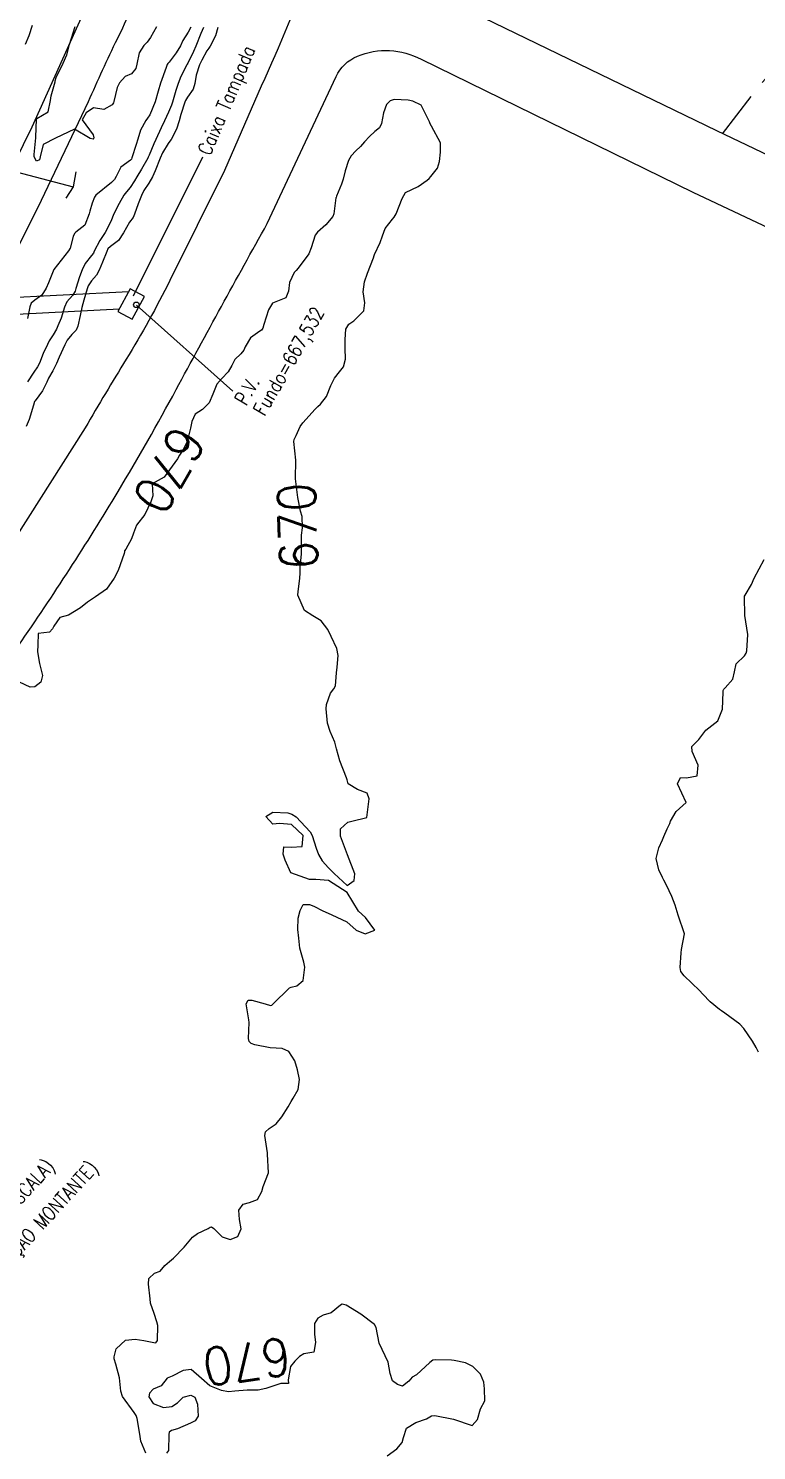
# Model space of a CAD drawing. Header units: metres. Extents: x 298520 to 308411, y 7433745 to 7450750.
# Drawn here: x 300859.5 to 300937, y 7446949.3 to 7447100.9 of the extents above; entities that cross this region are included whole.
import ezdxf
from ezdxf.enums import TextEntityAlignment as Align

# ---------------------------------------------------------------- set-up
doc = ezdxf.new("R2010")
doc.units = ezdxf.units.M
doc.header["$LTSCALE"] = 10
for name, pattern in [('CONTINUO', [0]), ('DASHED', [0.75, 0.5, -0.25]), ('TRACEJADO', [8.7, 8, -0.7])]:
    doc.linetypes.add(name, pattern=pattern)
for name, color, linetype in [('BUEIRO', 151, 'Continuous'), ('CAIXA', 45, 'Continuous'), ('Cotas', 45, 'Continuous'), ('Curvas de Nivel 1m', 11, 'Continuous'), ('Curvas de Nivel 5m', 15, 'Continuous'), ('Linha Férrea', 251, 'TRACKS'), ('P.V.', 45, 'CONTINUO'), ('Pórtico', 62, 'Continuous'), ('TEXTO', 45, 'Continuous'), ('Vias Primárias', 230, 'Continuous'), ('Vias Secundárias', 230, 'DASHED')]:
    doc.layers.add(name, color=color, linetype=linetype)
doc.styles.add('ROMANS', font='romans', dxfattribs={"height": 0.2})
doc.styles.add('Style-STANDARD', font='STANDARD.shx')
doc.linetypes.add('TRACKS', pattern='A,0.15,[130,ltypeshp.shx,S=0.25,R=0,X=0,Y=0],0.15', length=0.3)

msp = doc.modelspace()

# ---------------------------------------------------------------- linework, layer by layer
at = {"layer": 'BUEIRO', "linetype": 'TRACEJADO', "flags": 128}
for points in [[(300829.98, 7447070.8), (300870.15, 7447072.87)], [(300830.07, 7447069), (300869.15, 7447071.01)]]:
    msp.add_lwpolyline(points, dxfattribs=at)
at = {"layer": 'CAIXA', "linetype": 'CONTINUO'}
msp.add_polyline3d([(300870.31, 7447073.15, 670.03), (300869, 7447070.73, 670.14), (300870.5, 7447069.92, 670.14), (300871.81, 7447072.33, 670.07)], close=True, dxfattribs=at)
at = {"layer": 'Curvas de Nivel 1m', "flags": 128}
for points, elevation in [([(300859.17, 7447099.23), (300859.56, 7447100.15), (300859.9, 7447101.23)], 673), ([(300879.65, 7447100.99), (300879.37, 7447100.1), (300878.81, 7447099), (300878.67, 7447098.8), (300878.47, 7447098.52), (300877.93, 7447097.53), (300877.7, 7447097.01), (300877.32, 7447095.91), (300877.17, 7447095.02), (300877.01, 7447094.43), (300876.4, 7447093.58), (300876.2, 7447093.23), (300876.14, 7447093.03), (300875.71, 7447091.71), (300875.51, 7447091.04), (300875.24, 7447090.16), (300874.65, 7447089.05), (300874.53, 7447088.87), (300874.35, 7447088.65), (300873.75, 7447087.64), (300873.49, 7447087.06), (300872.95, 7447085.71), (300872.69, 7447085.07), (300872.3, 7447084.41), (300871.77, 7447083.61), (300871.51, 7447083.09), (300871.16, 7447082.2), (300870.78, 7447081.09), (300870.61, 7447080.73), (300870.24, 7447080.24), (300869.58, 7447079.11), (300869.06, 7447078.28), (300868.21, 7447077.65), (300867.94, 7447077.4), (300867.8, 7447077.13), (300867.36, 7447075.97), (300866.99, 7447075.14), (300866.72, 7447074.61), (300866.17, 7447073.98), (300865.84, 7447073.48), (300865.72, 7447073.15), (300865.38, 7447071.93), (300865.15, 7447071.16), (300864.97, 7447070.32), (300864.72, 7447069.16), (300864.55, 7447068.73), (300864.1, 7447068.27), (300863.6, 7447067.66), (300863.34, 7447067.18), (300862.75, 7447065.87), (300862.44, 7447065.19), (300862.05, 7447064.41), (300861.62, 7447063.63), (300861.42, 7447063.21), (300860.97, 7447062.26), (300860.18, 7447061.22), (300860.11, 7447061.12), (300860.01, 7447060.76), (300859.55, 7447059.23), (300859.24, 7447058.49)], 671), ([(300876.75, 7447101.03), (300876.49, 7447100.51), (300875.91, 7447099.6), (300875.65, 7447099.04), (300875.21, 7447098.29), (300874.45, 7447097.31), (300874.32, 7447097.17), (300874.24, 7447097.05), (300874.14, 7447096.75), (300873.54, 7447095.06), (300873.27, 7447094.2), (300872.96, 7447093.07), (300872.38, 7447091.68), (300872.14, 7447091.32), (300871.97, 7447091.08), (300871.41, 7447090.04), (300871.11, 7447089.09), (300870.93, 7447088.51), (300870.49, 7447087.1), (300870.44, 7447086.98), (300870.32, 7447086.85), (300869.31, 7447086.11), (300868.8, 7447085.12), (300868.62, 7447084.8), (300868.3, 7447084.48), (300866.66, 7447083.14), (300866.49, 7447082.93), (300866.27, 7447082.26), (300865.99, 7447081.42), (300865.92, 7447081.15), (300865.47, 7447079.93), (300864.51, 7447079.17), (300864.36, 7447079.04), (300864.23, 7447078.73), (300863.9, 7447077.48), (300863.75, 7447077.18), (300862.18, 7447075.2), (300861.6, 7447073.77), (300861.35, 7447073.21), (300860.89, 7447072.48), (300860.14, 7447071.93), (300859.75, 7447071.62), (300859.61, 7447071.23), (300859.36, 7447069.99)], 673), ([(300878.1, 7447101.01), (300877.83, 7447100.35), (300877.3, 7447099.02), (300877.04, 7447098.44), (300876.45, 7447097.2), (300876.38, 7447097.09), (300876.34, 7447097.03), (300875.7, 7447095.77), (300875.42, 7447095.04), (300875.17, 7447094.29), (300874.82, 7447093.05), (300874.71, 7447092.73), (300874.38, 7447091.98), (300873.94, 7447091.06), (300873.6, 7447090.3), (300873.02, 7447089.07), (300872.82, 7447088.6), (300872.33, 7447087.38), (300872.23, 7447087.17), (300872.19, 7447087.08), (300871.5, 7447085.9), (300871.02, 7447085.09), (300870.75, 7447084.65), (300870.29, 7447083.94), (300869.92, 7447083.47), (300869.64, 7447083.11), (300869.13, 7447082.25), (300868.58, 7447081.12), (300868.24, 7447080.31), (300867.65, 7447079.14), (300867.08, 7447078.28), (300866.48, 7447077.15), (300866.39, 7447076.96), (300866.2, 7447076.7), (300865.51, 7447075.84), (300865.19, 7447075.16), (300864.91, 7447074.43), (300864.52, 7447073.17), (300864.43, 7447072.9), (300864.15, 7447072.45), (300863.57, 7447071.75), (300863.32, 7447071.18), (300862.94, 7447070.01), (300862.61, 7447069.19), (300862.45, 7447068.86), (300862.1, 7447068.26), (300861.69, 7447067.6), (300861.49, 7447067.21), (300861.05, 7447066.24), (300860.63, 7447065.21), (300860.45, 7447064.83), (300860.05, 7447064.26), (300859.37, 7447063.23)], 672), ([(300873.1, 7447101.07), (300872.48, 7447099.93), (300872.11, 7447099.45), (300871.75, 7447099.09), (300871.25, 7447098.3), (300871.02, 7447097.09), (300870.92, 7447096.62), (300870.43, 7447096.06), (300869.77, 7447095.77), (300869.17, 7447095.11), (300868.93, 7447094.6), (300868.58, 7447093.12), (300868.54, 7447092.97), (300868.39, 7447092.77), (300867.5, 7447092.25), (300866.39, 7447092.42), (300865.63, 7447091.91), (300865.19, 7447091.16), (300866.36, 7447089.57), (300866.42, 7447089.22), (300866.4, 7447089.15), (300866.39, 7447089.12), (300866.35, 7447089.08), (300866.05, 7447089.15), (300864.36, 7447090.17), (300862.35, 7447089.2), (300861.04, 7447088.51), (300860.72, 7447087.22), (300860.64, 7447086.9), (300860.32, 7447086.74), (300860.08, 7447087.22), (300860.08, 7447087.47), (300860.26, 7447089.22), (300860.27, 7447089.3), (300860.34, 7447091.22), (300860.35, 7447091.24), (300860.37, 7447091.28), (300861.57, 7447092.02), (300861.83, 7447093.21), (300861.9, 7447093.7), (300862.3, 7447095.2), (300862.33, 7447095.3), (300862.43, 7447095.68), (300863.18, 7447097.19), (300863.57, 7447098.07), (300863.85, 7447099.18), (300864.43, 7447101.11)], 674), ([(300937.2, 7446991.79), (300936.97, 7446992.3), (300936.57, 7446992.95), (300935.63, 7446994.32), (300935.23, 7446994.79), (300933.63, 7446995.95), (300933.25, 7446996.2), (300933.05, 7446996.34), (300932.06, 7446997.15), (300931.27, 7446997.97), (300930.91, 7446998.37), (300929.29, 7446999.94), (300928.94, 7447000.39), (300928.88, 7447000.81), (300928.97, 7447002.39), (300929, 7447002.72), (300929.34, 7447004.39), (300928.66, 7447006.4), (300928.32, 7447007.47), (300927.96, 7447008.4), (300927.4, 7447009.6), (300927.13, 7447010.13), (300926.99, 7447010.42), (300926.61, 7447011.24), (300926.32, 7447012.43), (300926.61, 7447013.57), (300926.98, 7447014.42), (300927.12, 7447014.77), (300927.48, 7447015.61), (300927.75, 7447016.15), (300927.85, 7447016.41), (300928.45, 7447017.45), (300929.51, 7447018.39), (300928.57, 7447020.4), (300928.89, 7447021.05), (300929.54, 7447021.03), (300930.68, 7447021.24), (300930.79, 7447022.38), (300930.14, 7447023.82), (300930.11, 7447024.38), (300930.84, 7447025.13), (300931.6, 7447026.11), (300931.9, 7447026.37), (300932.87, 7447027.09), (300933.38, 7447028.34), (300933.46, 7447030.15), (300933.46, 7447030.34), (300933.52, 7447030.47), (300933.66, 7447030.61), (300934.46, 7447031.55), (300934.66, 7447032.33), (300934.84, 7447033.18), (300935.7, 7447034.04), (300935.88, 7447034.32), (300935.96, 7447034.57), (300936.07, 7447036.31), (300935.75, 7447038.32), (300935.71, 7447040.32), (300935.71, 7447040.38), (300935.78, 7447040.51), (300936.47, 7447041.63), (300936.76, 7447042.31), (300937.82, 7447044.29)], 671)]:
    msp.add_lwpolyline(points, dxfattribs=dict(at, elevation=elevation))
at = {"layer": 'Curvas de Nivel 5m', "elevation": 670, "flags": 128}
for points in [[(300871.98, 7446949.07), (300871.43, 7446950.33), (300871.33, 7446951.07), (300871.04, 7446952.76), (300870.94, 7446953.08), (300870.73, 7446953.38), (300869.5, 7446955.1), (300869.32, 7446955.66), (300869.16, 7446957.1), (300868.79, 7446958.54), (300868.61, 7446959.11), (300868.6, 7446959.31), (300868.81, 7446960.17), (300869.81, 7446961.1), (300870.82, 7446961.21), (300871.76, 7446961.07), (300872.82, 7446960.84), (300873.05, 7446960.83), (300873.22, 7446961.06), (300873.24, 7446962.66), (300873.15, 7446963.06), (300872.86, 7446963.94), (300872.48, 7446965.06), (300872.43, 7446965.51), (300872.26, 7446967.07), (300872.29, 7446967.68), (300872.91, 7446968.23), (300873.51, 7446968.46), (300873.98, 7446969.05), (300874.48, 7446969.5), (300874.93, 7446969.83), (300876.06, 7446971.02), (300876.95, 7446972.08), (300877.48, 7446972.48), (300878.6, 7446972.99), (300878.82, 7446973.14), (300878.97, 7446973.19), (300879.2, 7446972.99), (300880.11, 7446972.12), (300880.95, 7446971.84), (300881.76, 7446972.14), (300882.11, 7446972.95), (300881.95, 7446973.97), (300881.87, 7446974.95), (300882.33, 7446975.61), (300883, 7446975.79), (300883.85, 7446976.09), (300884.32, 7446976.93), (300884.48, 7446977.46), (300885.03, 7446978.92), (300884.93, 7446980.92), (300884.91, 7446981.08), (300884.65, 7446982.92), (300884.72, 7446983.29), (300885.09, 7446983.66), (300885.85, 7446984.17), (300886.44, 7446984.9), (300887.12, 7446985.96), (300887.46, 7446986.55), (300887.66, 7446986.88), (300888.2, 7446987.82), (300888.33, 7446988.88), (300888.13, 7446989.92), (300887.85, 7446990.88), (300887.19, 7446991.87), (300886.47, 7446992.17), (300885.2, 7446992.26), (300883.58, 7446992.56), (300883.2, 7446992.72), (300882.98, 7446992.94), (300882.9, 7446993.26), (300882.97, 7446994.94), (300882.94, 7446995.24), (300882.66, 7446996.95), (300882.88, 7446997.32), (300883.26, 7446997.35), (300884.68, 7446996.93), (300885.25, 7446996.75), (300885.37, 7446996.8), (300885.5, 7446996.92), (300887.27, 7446998.65), (300887.43, 7446998.73), (300888.05, 7446998.88), (300888.74, 7446999.42), (300888.91, 7447000.87), (300888.78, 7447001.4), (300888.38, 7447002.88), (300888.27, 7447003.94), (300888.15, 7447004.88), (300888.18, 7447006.07), (300888.42, 7447006.88), (300888.71, 7447007.54), (300889.38, 7447007.54), (300889.85, 7447007.34), (300890.83, 7447006.85), (300891.37, 7447006.6), (300891.76, 7447006.44), (300893.36, 7447005.69), (300894.37, 7447004.81), (300895.34, 7447004.4), (300896.34, 7447004.78), (300895.36, 7447006.13), (300894.62, 7447006.81), (300893.39, 7447008.82), (300891.41, 7447010.1), (300890.08, 7447010.19), (300889.41, 7447010.19), (300887.42, 7447010.89), (300886.8, 7447012.26), (300886.59, 7447012.9), (300886.67, 7447013.67), (300887.45, 7447013.63), (300888.62, 7447013.71), (300888.73, 7447014.88), (300887.48, 7447016.05), (300886.22, 7447016.17), (300885.48, 7447016.09), (300884.74, 7447016.92), (300885.5, 7447017.37), (300887.09, 7447017.3), (300887.5, 7447017.15), (300887.96, 7447016.89), (300889.47, 7447015.27), (300889.69, 7447014.87), (300890.11, 7447013.52), (300890.36, 7447012.86), (300890.75, 7447012.17), (300891.43, 7447011.45), (300892.01, 7447010.83), (300893.4, 7447009.57), (300894.15, 7447010.08), (300894.21, 7447010.81), (300893.44, 7447012.82), (300892.69, 7447014.83), (300892.69, 7447015.61), (300893.48, 7447016.29), (300893.9, 7447016.4), (300895.49, 7447016.8), (300895.76, 7447018.79), (300895.52, 7447019.41), (300894.49, 7447019.78), (300893.53, 7447020.4), (300893.4, 7447020.82), (300893.33, 7447021.03), (300892.63, 7447022.83), (300892.27, 7447024.13), (300892.09, 7447024.83), (300891.6, 7447025.96), (300891.33, 7447026.84), (300891.16, 7447028.38), (300891.2, 7447028.85), (300891.64, 7447030.04), (300891.98, 7447030.5), (300892.16, 7447030.83), (300892.28, 7447032.23), (300892.35, 7447032.83), (300892.46, 7447034.07), (300892.29, 7447034.83), (300891.72, 7447036.09), (300891.35, 7447036.85), (300890.65, 7447037.76), (300889.75, 7447038.3), (300888.86, 7447038.88), (300888.17, 7447040.49), (300888.18, 7447040.89), (300888.38, 7447042.29), (300888.39, 7447042.88), (300888.42, 7447043.49), (300888.56, 7447044.88), (300888.53, 7447046.19), (300888.56, 7447046.88), (300888.66, 7447047.68), (300888.61, 7447048.88), (300888.45, 7447049.46), (300888.14, 7447050.89), (300887.92, 7447052.89), (300887.94, 7447054.89), (300887.73, 7447056.89), (300887.77, 7447057.09), (300887.97, 7447057.53), (300888.41, 7447058.46), (300888.68, 7447058.88), (300890.01, 7447060.32), (300890.28, 7447060.59), (300890.57, 7447060.85), (300891.21, 7447061.66), (300891.68, 7447062.84), (300892.05, 7447063.61), (300892.59, 7447064.3), (300893.01, 7447064.83), (300893.24, 7447065.66), (300893.21, 7447066.83), (300893.2, 7447067.73), (300893.25, 7447068.83), (300893.58, 7447069.37), (300894.12, 7447069.72), (300895.18, 7447070.8), (300895.29, 7447071.66), (300895.11, 7447072.81), (300895.27, 7447073.9), (300895.57, 7447074.8), (300896.2, 7447076.45), (300896.29, 7447076.7), (300896.33, 7447076.79), (300896.93, 7447078.08), (300897.17, 7447078.78), (300897.44, 7447079.58), (300898.25, 7447080.56), (300898.42, 7447080.77), (300898.62, 7447081.13), (300899.26, 7447082.76), (300899.61, 7447083.42), (300900.29, 7447083.74), (300900.96, 7447084.06), (300901.94, 7447084.72), (300902.13, 7447084.9), (300902.31, 7447085.12), (300903.01, 7447086.02), (300903.23, 7447086.71), (300903.33, 7447087.72), (300903.33, 7447088.71), (300902.37, 7447090.48), (300902.25, 7447090.72), (300902.16, 7447090.94), (300901.27, 7447092.73), (300900.4, 7447093.16), (300899.91, 7447093.24), (300898.4, 7447093.32), (300897.99, 7447093.18), (300897.6, 7447092.78), (300897.28, 7447091.89), (300897.07, 7447090.78), (300896.85, 7447090.31), (300896.36, 7447089.9), (300895.78, 7447089.38), (300895.26, 7447088.8), (300894.83, 7447088.32), (300894.34, 7447087.85), (300893.82, 7447087.33), (300893.55, 7447086.82), (300893.21, 7447085.72), (300892.97, 7447084.83), (300892.82, 7447084.31), (300892.28, 7447083.01), (300892.22, 7447082.89), (300892.2, 7447082.84), (300891.98, 7447081.12), (300891.89, 7447080.84), (300891.15, 7447079.95), (300890.24, 7447079.19), (300889.99, 7447078.86), (300889.58, 7447077.5), (300889.31, 7447076.87), (300888.19, 7447075.34), (300887.97, 7447075.11), (300887.77, 7447074.89), (300887.26, 7447073.81), (300887.15, 7447072.9), (300886.89, 7447072.17), (300886.15, 7447071.9), (300885.44, 7447071.62), (300885.04, 7447070.92), (300884.52, 7447069.33), (300884.42, 7447068.94), (300884.3, 7447068.74), (300884.11, 7447068.65), (300883.12, 7447067.92), (300882.56, 7447066.96), (300882.41, 7447066.62), (300882.08, 7447066.22), (300881.44, 7447065.6), (300881.12, 7447064.97), (300880.72, 7447064.31), (300880.05, 7447063.6), (300879.54, 7447062.99), (300879.09, 7447061.93), (300878.71, 7447061), (300878.01, 7447060.28), (300877.24, 7447059.78), (300876.85, 7447059.02), (300876.71, 7447058.3), (300876.39, 7447057.03), (300876.29, 7447056.7), (300875.95, 7447056.03), (300875.57, 7447055.41), (300875.34, 7447055.04), (300873.92, 7447053.06), (300872.64, 7447052.35), (300872.71, 7447051.07), (300872.51, 7447050.45), (300871.87, 7447049.08), (300870.98, 7447047.97), (300870.66, 7447047.09), (300870.43, 7447046.51), (300869.83, 7447045.4), (300869.71, 7447045.22), (300869.69, 7447045.1), (300869.66, 7447044.94), (300869.01, 7447043.11), (300868.61, 7447042.3), (300867.77, 7447041.13), (300866.6, 7447040.31), (300865.76, 7447039.76), (300865.03, 7447039.16), (300863.74, 7447038.38), (300862.81, 7447038.12), (300862.19, 7447037.2), (300862.02, 7447036.9), (300861.72, 7447036.54), (300860.52, 7447036.41), (300860.48, 7447035.21), (300860.44, 7447034.46), (300860.63, 7447033.21), (300860.95, 7447031.93), (300860.79, 7447031.21), (300860.14, 7447030.73), (300859.66, 7447030.71), (300858.52, 7447031.24)], [(300897.65, 7446948.77), (300898.69, 7446949.51), (300899.26, 7446950.18), (300899.41, 7446950.74), (300899.74, 7446951.71), (300900.72, 7446952.31), (300901.86, 7446952.71), (300902.39, 7446953.05), (300902.73, 7446953.07), (300904.72, 7446952.68), (300906.72, 7446951.99), (300907.29, 7446952.65), (300907.61, 7446953.78), (300908.06, 7446954.64), (300908.04, 7446955.92), (300907.96, 7446956.64), (300907.62, 7446957.49), (300906.79, 7446958.3), (300905.99, 7446958.67), (300904.8, 7446958.95), (300904.51, 7446958.97), (300902.8, 7446958.99), (300902.54, 7446958.96), (300902.22, 7446958.71), (300900.78, 7446957.41), (300900.34, 7446957.17), (300899.99, 7446956.74), (300899.31, 7446956.2), (300898.77, 7446956.37), (300898.25, 7446956.76), (300897.98, 7446957.56), (300897.77, 7446958.76), (300896.82, 7446960.77), (300896.51, 7446962.45), (300896.32, 7446962.78), (300894.86, 7446963.88), (300893.29, 7446964.82), (300892.87, 7446964.93), (300892.7, 7446964.82), (300891.69, 7446964.01), (300890.86, 7446963.75), (300890.27, 7446963.43), (300889.94, 7446962.86), (300889.94, 7446961.75), (300890.03, 7446960.86), (300889.85, 7446959.82), (300888.81, 7446959.65), (300888.32, 7446959.37), (300887.82, 7446958.88), (300887.39, 7446958.29), (300887.14, 7446956.89), (300887.15, 7446956.5), (300886.77, 7446956.47), (300886.36, 7446956.49), (300884.76, 7446955.94), (300883.92, 7446955.76), (300882.76, 7446955.78), (300881.46, 7446955.66), (300880.76, 7446955.6), (300880.02, 7446955.72), (300878.77, 7446956.23), (300877.91, 7446957), (300876.79, 7446957.96), (300875.94, 7446957.87), (300874.78, 7446957.27), (300874.61, 7446957.21), (300874.24, 7446957.05), (300873.59, 7446956.23), (300872.76, 7446955.87), (300872.36, 7446955.47), (300872.28, 7446955.06), (300872.74, 7446954.34), (300873.86, 7446953.92), (300874.74, 7446954.04), (300875.35, 7446954.42), (300875.94, 7446955.02), (300876.76, 7446955.25), (300877.17, 7446955.01), (300877.47, 7446954.28), (300877.54, 7446953), (300877.23, 7446952.49), (300876.72, 7446952.24), (300875.33, 7446951.66), (300874.71, 7446951.46), (300874.46, 7446951.29), (300874.42, 7446951.04), (300874.38, 7446949.35), (300874.18, 7446949.05)]]:
    msp.add_lwpolyline(points, dxfattribs=at)
at = {"layer": 'Linha Férrea', "flags": 128}
for points in [[(298729.26, 7450749.95), (298734.81, 7450730.65), (298742.34, 7450703.45), (298750.12, 7450676.24), (298757.89, 7450649.2), (298765.19, 7450623.71), (298769.98, 7450606.42), (298776.49, 7450583.29), (298783.06, 7450560.25), (298788.16, 7450542.21), (298793.82, 7450521.58), (298798.12, 7450506.61), (298804.39, 7450484.42), (298809.29, 7450466.84), (298814.55, 7450448.86), (298819.56, 7450431.22), (298826.27, 7450408.65), (298831.93, 7450389.31), (298837.13, 7450370.78), (298842.09, 7450352.4), (298847.8, 7450331.82), (298852.15, 7450316.41), (298858.34, 7450294.77), (298862.97, 7450278.96), (298867.95, 7450260.09), (298870.92, 7450249.95), (298873.72, 7450238.98), (298878.36, 7450222.7), (298882.03, 7450210.36), (298885.6, 7450197.65), (298890.19, 7450181.05), (298894.64, 7450166.01), (298898.99, 7450149.81), (298904.36, 7450131.79), (298908.12, 7450117.71), (298911.93, 7450103.95), (298916.1, 7450089.04), (298920.55, 7450073.4), (298923.21, 7450064.32), (298926.47, 7450052.58), (298930.32, 7450038.96), (298934.72, 7450023.22), (298938.25, 7450011.62), (298941.51, 7449999.19), (298944.4, 7449989.65), (298947.7, 7449977.68), (298952.33, 7449961.49), (298956.97, 7449946.58), (298961.92, 7449929.02), (298965.91, 7449915.26), (298970.08, 7449900.9), (298973.94, 7449887.79), (298977.79, 7449874.85), (298981.55, 7449862.47), (298986.37, 7449847.2), (298989.85, 7449836.37), (298994.58, 7449822.34), (298999.44, 7449807.29), (299004.07, 7449794.27), (299008.7, 7449781.66), (299013.06, 7449770.33), (299018.29, 7449757.72), (299022.32, 7449748.04), (299026.82, 7449737.63), (299031.86, 7449726.85), (299036.81, 7449716.9), (299043.1, 7449705.2), (299047.82, 7449696.53), (299054.33, 7449685.57), (299060.66, 7449675.85), (299069.47, 7449663.1), (299077.54, 7449652.87), (299085.43, 7449643.34), (299089.83, 7449637.78), (299098.73, 7449628.56), (299107.99, 7449618.79), (299117.44, 7449610.03), (299127.08, 7449601.22), (299138.45, 7449591.78), (299150.41, 7449582.65), (299162.78, 7449573.98), (299174, 7449567), (299185.96, 7449560.3), (299199.7, 7449553.22), (299213.25, 7449547.02), (299227.03, 7449541.5), (299242, 7449536.52), (299258.42, 7449531.83), (299277.22, 7449527.81), (299295.93, 7449525.03), (299311.59, 7449523.57), (299326.88, 7449522.88), (299340.97, 7449522.75), (299353.57, 7449523.11), (299369.27, 7449524.07), (299382.83, 7449525.21), (299396.61, 7449526.72), (299414.18, 7449529.5), (299430.97, 7449532.6), (299440.14, 7449534.84), (299451.09, 7449537.49), (299469.67, 7449542.92), (299486.96, 7449547.76), (299510.38, 7449554.83), (299531.41, 7449561.04), (299544.9, 7449564.89), (299559.19, 7449569.07), (299590.2, 7449576.67), (299616.42, 7449582.26), (299645.03, 7449585.8), (299675.25, 7449587.64), (299705.52, 7449586.26), (299732.88, 7449582.83), (299762.58, 7449576.09), (299791.89, 7449566.94), (299816.22, 7449556.9), (299840.77, 7449544.78), (299859.68, 7449534.39), (299878.53, 7449521.31), (299897.38, 7449507.14), (299919.54, 7449486.99), (299927.66, 7449478.63), (299947.13, 7449456.96), (299961.5, 7449437.96), (299971.14, 7449424.78), (299981.87, 7449408.32), (299997.59, 7449383.68), (300016.23, 7449354.96), (300035.86, 7449324.69), (300055.14, 7449295.59), (300073.23, 7449268.4), (300085.87, 7449249.95), (300089.5, 7449244.78), (300101.21, 7449227.65), (300111.2, 7449214.14), (300124.75, 7449194.74), (300135.91, 7449179.76), (300148.3, 7449162.13), (300160.8, 7449144.57), (300173.13, 7449128.48), (300185.52, 7449112.09), (300198.4, 7449095.76), (300207.46, 7449083.98), (300220.09, 7449068.52), (300233.47, 7449051.74), (300246.78, 7449035.35), (300263.48, 7449015.08), (300277.53, 7448998.44), (300292.81, 7448981.5), (300306.69, 7448964.86), (300324.62, 7448944.39), (300340.4, 7448926.52), (300357.9, 7448907.84), (300372.75, 7448891.82), (300392.04, 7448871.05), (300410.72, 7448852.07), (300427.48, 7448834.14), (300439.25, 7448822.86), (300454.9, 7448806.53), (300473.45, 7448788.16), (300493.11, 7448768.81), (300511.71, 7448749.95), (300518.2, 7448743.61), (300525.67, 7448735.98), (300530.89, 7448730.36), (300538.14, 7448723.28), (300543.77, 7448717.62), (300548.92, 7448711.9), (300554.78, 7448706.09), (300562.44, 7448698.57), (300570.48, 7448690.2), (300580.06, 7448680.51), (300590.01, 7448670.63), (300599.1, 7448661.39), (300608.57, 7448651.7), (300616.68, 7448643.32), (300625.58, 7448633.86), (300633.62, 7448625.86), (300641.21, 7448617.86), (300649.58, 7448609.9), (300659.39, 7448599.72), (300667.39, 7448591.23), (300676.1, 7448582.78), (300683.87, 7448574.67), (300691.72, 7448567.15), (300703.33, 7448554.88), (300711.74, 7448546.35), (300718.09, 7448539.77), (300726.51, 7448530.98), (300733.15, 7448523.7), (300741.15, 7448514.42), (300747.43, 7448507.24), (300750.05, 7448504.02), (300758.17, 7448493.99), (300764.85, 7448485.24), (300772.25, 7448475.55), (300781.11, 7448462.86), (300788.18, 7448452.15), (300795.99, 7448439.11), (300802.71, 7448427.66), (300809.14, 7448414.66), (300814.96, 7448402.42), (300819.76, 7448391.6), (300824.72, 7448378.53), (300829.08, 7448366.59), (300833.25, 7448353.86), (300836.59, 7448342.44), (300839.82, 7448330.57), (300842.68, 7448317.91), (300845.76, 7448304.2), (300848.39, 7448291.17), (300849.93, 7448279.9), (300851.84, 7448266.76), (300852.63, 7448254.17), (300852.97, 7448249.95), (300853.72, 7448237.64), (300853.9, 7448226.07), (300854.16, 7448215.15), (300853.84, 7448203.83), (300853.6, 7448192.91), (300852.79, 7448182.25), (300851.99, 7448170.79), (300850.8, 7448159.3), (300849.22, 7448146.77), (300848.15, 7448135.49), (300846.96, 7448124.11), (300845.44, 7448113.55), (300844.22, 7448102.2), (300842.29, 7448090.39), (300840.98, 7448078.33), (300839.61, 7448068.39), (300838.21, 7448056.39), (300836.54, 7448045.17), (300835.02, 7448032.67), (300833.53, 7448020.34), (300832.28, 7448009.21), (300831.09, 7447998.64), (300829.87, 7447985.93), (300828.43, 7447973.71), (300826.55, 7447955.64), (300825.16, 7447943.39), (300824.99, 7447942.25), (300823.84, 7447930.96), (300822.66, 7447919.83), (300821.59, 7447909.07), (300820.24, 7447895.41), (300819.53, 7447885.93), (300818.68, 7447872.07), (300818.3, 7447858.8), (300817.93, 7447851.92), (300817.79, 7447841.86), (300817.93, 7447833.49), (300818.52, 7447815.84), (300820.36, 7447795.88), (300822.45, 7447776.73), (300825.92, 7447759), (300827.72, 7447750.22), (300828.69, 7447743.23), (300830.47, 7447731.54), (300833.75, 7447711.15), (300838.98, 7447681.97), (300842.16, 7447664.85), (300846.25, 7447643.57), (300856.9, 7447587.93), (300861.3, 7447564.71), (300863.73, 7447552.02), (300867.08, 7447534.8), (300870.25, 7447518.15), (300879.14, 7447471.41), (300882.72, 7447452.43), (300886.2, 7447433.44), (300890.62, 7447408.95), (300893.06, 7447394), (300894.89, 7447382.53), (300896.02, 7447374.92), (300897.06, 7447367.88), (300898.67, 7447355.2), (300899.88, 7447344.17), (300901.15, 7447328.57), (300902.42, 7447306.17), (300902.63, 7447290.93), (300902.64, 7447274.91), (300901.21, 7447249.81), (300899.89, 7447235.45), (300897.42, 7447214.97), (300896.24, 7447207.11, -0.017609), (300893.25, 7447191.07), (300890.79, 7447180.01), (300886.35, 7447162.34), (300883.12, 7447151.27), (300877.52, 7447133.87), (300873.86, 7447123.75), (300865.53, 7447103.06), (300859.82, 7447090.39), (300850.5, 7447071.41), (300846.31, 7447063.11), (300836.81, 7447045.83), (300827.66, 7447031.2), (300815.39, 7447013.01), (300803.07, 7446996.23), (300792.97, 7446983.25), (300781.45, 7446969.29), (300759.63, 7446945.43), (300748.36, 7446933.67), (300737.3, 7446922.45), (300720.18, 7446905.64), (300707.82, 7446893.56), (300697.06, 7446883.03), (300686.38, 7446872.22), (300676.51, 7446862.33), (300660.14, 7446845.84), (300651.99, 7446837.64), (300637.92, 7446823.84), (300624.1, 7446810.42), (300614.95, 7446801.57), (300610.11, 7446796.54), (300599.12, 7446785.64, 0.017844), (300588.78, 7446774.61), (300582.97, 7446768.6), (300572.81, 7446757.15), (300570.64, 7446754.42, -0.018804), (300566.87, 7446749.9, -0.021463), (300565.2, 7446747.77, 0.014089), (300560.74, 7446742.24), (300556.82, 7446737.07), (300549.02, 7446726.4), (300544.9, 7446720.15), (300542.99, 7446717.43), (300540.7, 7446714.01), (300534.52, 7446704.13), (300528.81, 7446694.78), (300525.37, 7446688.69), (300519.77, 7446678.44, 0.017217), (300513.56, 7446666.07), (300510.11, 7446659.47), (300505.35, 7446648.44), (300501.39, 7446638.95, 0.017957), (300498.45, 7446631.13), (300492.38, 7446614.65), (300488.09, 7446600.96), (300484.89, 7446590.08), (300482.45, 7446580.53), (300479.03, 7446566.17), (300475, 7446546.19), (300472.25, 7446530.08), (300469.72, 7446510.13), (300467.65, 7446494.09), (300465.34, 7446472.63), (300462.51, 7446448.28), (300460.59, 7446427.75), (300458.17, 7446403.46), (300455.72, 7446377.74), (300453.68, 7446357.58), (300451.18, 7446331.96), (300448.41, 7446302.91), (300446.1, 7446278.46), (300443.95, 7446255.99), (300443.33, 7446249.95), (300441.92, 7446236.03), (300439.71, 7446214.96), (300437.14, 7446189.66), (300434.77, 7446164.49), (300432.99, 7446145.94), (300427.67, 7446092.02), (300425.46, 7446069.07), (300422.05, 7446034.05), (300420.45, 7446017.74), (300416.95, 7445981.75), (300414.16, 7445952.95), (300410.69, 7445916.31), (300408.44, 7445891.81), (300405.72, 7445868.17), (300403.77, 7445842.74), (300401.65, 7445818.65), (300400.34, 7445806.14), (300399.88, 7445801.28), (300399.27, 7445794.56)], [(298905.36, 7450145.03), (298910.21, 7450124.87), (298915, 7450108.01), (298921.74, 7450085.27), (298926.98, 7450064.83), (298931, 7450051.74), (298934.22, 7450039.95), (298937.65, 7450027.98), (298940.46, 7450017.79), (298943.21, 7450008.62), (298945.87, 7449998.81), (298948.85, 7449988.08), (298952.22, 7449977.18), (298954.85, 7449967.64), (298957.89, 7449956.73), (298961.76, 7449943.85), (298964.9, 7449932.56), (298968.97, 7449920.29), (298972.37, 7449908.38), (298975.8, 7449896.21), (298979.29, 7449884.68), (298982.04, 7449875.08), (298985.46, 7449863.46), (298988.89, 7449853.47), (298994.25, 7449836.79), (298999.64, 7449820.01), (299004.12, 7449806.22), (299009.58, 7449791.55), (299017.07, 7449771.92), (299023.85, 7449755.78), (299031.35, 7449735.1), (299042.61, 7449714.77), (299049.16, 7449702.26), (299057.95, 7449687.8), (299067.13, 7449674.03), (299074.39, 7449663.76), (299083.27, 7449652.27), (299093.23, 7449640.21), (299104.87, 7449628.3), (299116.06, 7449616.93), (299127.19, 7449606.97), (299134.85, 7449600.4), (299146.06, 7449591), (299159.8, 7449581.13), (299172.88, 7449572.67), (299188.75, 7449563.55), (299203.49, 7449555.78), (299219.69, 7449548.78), (299229.29, 7449544.98), (299249.7, 7449538.2), (299264.42, 7449534.22), (299286.84, 7449530.18), (299305.28, 7449527.83), (299319.47, 7449527.11), (299340.21, 7449526.73), (299362.58, 7449527.5), (299380.33, 7449528.89), (299402.03, 7449531.43), (299418.39, 7449534.55), (299439.27, 7449538.77), (299455.55, 7449542.61), (299468.22, 7449546.45), (299486.07, 7449551.68), (299502.68, 7449556.43), (299521.87, 7449562.48), (299544.9, 7449569.51), (299558.76, 7449572.87), (299572.65, 7449576.47), (299589.39, 7449580.65), (299603.62, 7449583.9), (299623.71, 7449587.44), (299640.45, 7449589.67), (299657.81, 7449590.98), (299675.92, 7449591.55), (299694.25, 7449591.04), (299708.54, 7449590.13), (299722.18, 7449588.24), (299738.92, 7449585.56), (299759.65, 7449580.82), (299775.25, 7449576.47), (299786.44, 7449572.94), (299797.02, 7449569.28), (299807, 7449565.52), (299816.42, 7449561.56), (299823.6, 7449557.98), (299834.15, 7449553.02), (299842.94, 7449548.64), (299850.95, 7449544.05), (299857.58, 7449540.07), (299867.59, 7449534.04), (299879.68, 7449526.14), (299888.77, 7449519.65), (299901.69, 7449509.71), (299911.3, 7449500.7), (299920.63, 7449492.52), (299928.71, 7449484.63), (299935.81, 7449476.73), (299943.93, 7449467.26), (299951.1, 7449459), (299957.67, 7449450.78), (299963.48, 7449442.67), (299970.77, 7449432.3), (299976.47, 7449423.9), (299982.43, 7449414.86), (299988.89, 7449404.85), (299995.85, 7449394.44), (300002.31, 7449383.93), (300010.89, 7449370.22), (300018.78, 7449358.24), (300026.57, 7449345.89), (300033.39, 7449335.88), (300041.18, 7449324.04), (300049.36, 7449311.84), (300057.29, 7449299.74), (300065.47, 7449287.36), (300073.51, 7449275.7), (300081.01, 7449264.54), (300090.2, 7449251.3), (300091.16, 7449249.95), (300100.52, 7449236.17), (300109.4, 7449223.95), (300117.16, 7449213.19), (300127.34, 7449198.46), (300139.6, 7449181.45), (300149.95, 7449166.72), (300159.81, 7449153.47), (300168.75, 7449141.38), (300179.78, 7449126.35), (300190.93, 7449112.41), (300203.88, 7449095.22), (300217.31, 7449078.59), (300230.37, 7449062.01), (300242.89, 7449046.16), (300256.88, 7449029.77), (300272.78, 7449010.92), (300288.31, 7448992.87), (300306.3, 7448971.97), (300322.51, 7448953.54), (300337.05, 7448937.02), (300349.2, 7448923.52), (300363.43, 7448907.8), (300372.18, 7448898.27), (300387.65, 7448881.62), (300402.32, 7448866.09), (300417.3, 7448851.1), (300428.76, 7448838.96), (300440.72, 7448827.38), (300454.4, 7448813.15), (300467.46, 7448800.64), (300481.64, 7448785.53), (300502.23, 7448765.25), (300514.06, 7448753.85), (300517.83, 7448749.95), (300528.27, 7448738.98), (300540.78, 7448726.33), (300551.36, 7448715.26), (300568.36, 7448698.08), (300580.43, 7448686.45), (300591.07, 7448675.24), (300605.82, 7448660), (300619.83, 7448645.87), (300631.53, 7448633.85), (300641.93, 7448623.39), (300651.2, 7448614.13), (300663.21, 7448601.74), (300675.65, 7448588.97), (300686.37, 7448579.14), (300697.13, 7448567), (300714.31, 7448549.82), (300728.06, 7448535.25), (300742.19, 7448519.95), (300754.02, 7448506), (300763.61, 7448493.67), (300772.13, 7448482.97), (300781.59, 7448469.9), (300789.87, 7448457.45), (300798.09, 7448444.14), (300806.37, 7448430.38), (300809.35, 7448423.73), (300815.83, 7448410.72), (300822.18, 7448396.83), (300827.78, 7448382.46), (300832.26, 7448369.32), (300838.3, 7448352.65), (300842.66, 7448335.9), (300846.95, 7448318.72), (300850.06, 7448305.15), (300853.48, 7448286.05), (300855.91, 7448269.92), (300857.34, 7448249.95), (300858.33, 7448231.61), (300857.94, 7448206.21), (300856.92, 7448178.37), (300854.33, 7448156.85), (300851.33, 7448129.71), (300849.1, 7448108.5), (300845.74, 7448085.32), (300843.04, 7448064.17), (300840.4, 7448043.1), (300838.57, 7448030.95), (300837.04, 7448016.02), (300835.11, 7447994.96), (300832.97, 7447975.28), (300830.74, 7447953.62), (300829.11, 7447937.19), (300828.37, 7447933.43), (300827.04, 7447924.74), (300825.63, 7447910.19), (300824.27, 7447895.59), (300822.97, 7447881.62), (300821.95, 7447863.07), (300821.73, 7447846.35), (300821.74, 7447838.35), (300822.3, 7447822.8), (300823.26, 7447806.62), (300824.13, 7447792.39), (300826.21, 7447777.69), (300829.71, 7447760.44), (300831.5, 7447751.07), (300833.49, 7447738.26), (300836.41, 7447720.06), (300862.71, 7447579.55), (300879.79, 7447489.91), (300882.9, 7447473.37), (300886.74, 7447453.4), (300891.84, 7447425.61), (300894.82, 7447408.42), (300897.5, 7447392.31), (300900.26, 7447374.7), (300902.63, 7447356.77), (300903.99, 7447345), (300904.86, 7447335.88), (300905.85, 7447322.28), (300906.29, 7447313.02), (300906.57, 7447308.42), (300906.76, 7447298.89), (300906.88, 7447292.73, -0.006984), (300906.84, 7447284.83), (300906.7, 7447276.84), (300906.36, 7447267.88), (300905.74, 7447256.67), (300905.23, 7447249.95), (300904.29, 7447239.53), (300903.01, 7447227.25), (300901.03, 7447212.31), (300899.54, 7447202.92, -0.011988), (300897.91, 7447194.02), (300895, 7447180.77), (300891.36, 7447165.39), (300887.46, 7447151.12), (300883.3, 7447137.65), (300876.75, 7447119.22), (300874.1, 7447111.99), (300871.75, 7447106.14, -0.018309), (300868.91, 7447099.76, 0.011681), (300865.83, 7447093.06), (300860.47, 7447081.82), (300851.72, 7447064.42), (300846.21, 7447053.94), (300843.03, 7447048.48), (300836.89, 7447038.14), (300827.21, 7447022.92), (300821.11, 7447014.01), (300814.86, 7447005.09), (300809.63, 7446998.1), (300801.24, 7446986.88), (300791.12, 7446974.41), (300781.43, 7446962.97), (300774.94, 7446955.77), (300762.88, 7446942.76), (300751.3, 7446930.93), (300734.87, 7446914.57), (300727.95, 7446907.63), (300717.87, 7446897.44), (300705.6, 7446885.78), (300698.72, 7446879.05), (300668.13, 7446848.06), (300640.99, 7446821.41), (300627.44, 7446808.23), (300610.35, 7446790.7), (300597.44, 7446778.15), (300592.33, 7446772.49), (300571.23, 7446748.6), (300567.7, 7446744.65), (300564.74, 7446740.8), (300562.62, 7446737.77), (300551.36, 7446722.39), (300544.9, 7446712.98), (300541.87, 7446707.92), (300539.5, 7446704.1, 0.003437), (300530.37, 7446689.21, 0.010632), (300522.74, 7446675.93, 0.016565), (300518.05, 7446666.62, -0.011698), (300511.77, 7446653.87, 0.029635), (300510.13, 7446650.21), (300505.48, 7446638.9), (300500.31, 7446625.47), (300492.32, 7446601.2), (300488.23, 7446587.05), (300485.3, 7446575.18), (300482.35, 7446562.47), (300481.09, 7446556.09, 0.004599), (300479.15, 7446545.76), (300476.44, 7446530.26), (300474.65, 7446518.08), (300472.75, 7446502.99), (300471.3, 7446490.62), (300469.17, 7446472.09), (300467.9, 7446459.79), (300466.77, 7446449.81), (300465.44, 7446435.7), (300463.19, 7446412.59), (300462.66, 7446405.27), (300461.61, 7446397.23), (300459.61, 7446375.42), (300458.17, 7446361.3), (300456.94, 7446349.28), (300454.6, 7446324.34), (300452.38, 7446301.27), (300450.41, 7446280.73), (300448.61, 7446261.94), (300447.44, 7446249.79), (300445.94, 7446235.32), (300443.68, 7446213.97), (300443.01, 7446207.56), (300441.27, 7446189.51), (300439.2, 7446168.05), (300436.47, 7446140.61), (300434.03, 7446115.86), (300431.01, 7446085.1), (300427.8, 7446052.84), (300425.2, 7446025.41), (300423.64, 7446009.73), (300422.46, 7445994.57), (300421.62, 7445989.53), (300419.29, 7445963.66), (300415.81, 7445928.19), (300414.69, 7445917.53), (300413.78, 7445904.92), (300412.25, 7445888.39), (300411.95, 7445886.16), (300411.27, 7445881.62), (300410.69, 7445876.19), (300409.04, 7445857.29), (300407.61, 7445838.58), (300405.21, 7445812.52), (300404.53, 7445804.52), (300403.44, 7445794.14)]]:
    msp.add_lwpolyline(points, format="xyb", dxfattribs=at)
at = {"layer": 'P.V.', "color": 3, "linetype": 'CONTINUO'}
msp.add_circle((300870.96, 7447071.44, 670.12), 0.3, dxfattribs=at)
at = {"layer": 'Pórtico'}
for points in [[(300854.08, 7447086.69), (300864.23, 7447084.01)], [(300864.53, 7447085.61), (300864.23, 7447084.01), (300863.44, 7447082.79)]]:
    msp.add_lwpolyline(points, dxfattribs=at)
at = {"layer": 'TEXTO', "linetype": 'CONTINUO'}
for points in [[(300878, 7447087.19, 0), (300870.61, 7447072.37, 0)], [(300870.96, 7447071.39, 0), (300881.22, 7447062.25, 0)]]:
    msp.add_polyline3d(points, dxfattribs=at)
at = {"layer": 'Vias Primárias'}
for points in [[(301062.07, 7447053.93), (301059.51, 7447048.21, -0.148103), (301055.48, 7447042.08, -0.021895), (301049.62, 7447037.62, -0.269577), (301044.35, 7447037.19), (301043.32, 7447037.69), (301033.88, 7447042.2), (300947.24, 7447083.06), (300932.77, 7447089.98), (300905.74, 7447103.1), (300904.08, 7447104.54, -0.119422), (300901.78, 7447107.78, 0.042081), (300899.63, 7447112.07, -0.378017), (300898.79, 7447114.95), (300907.37, 7447143.84), (300914.26, 7447168.09), (300920.21, 7447189.73), (300925.55, 7447210.23), (300932.18, 7447243.23), (300933.35, 7447248.44), (300935.99, 7447263.43, 0.054494), (300936.58, 7447270.66, -0.008136), (300936.55, 7447273.27)], [(300893.4, 7447118.04), (300891.44, 7447112.49, -0.018281), (300886.05, 7447098.81, 0.000927), (300880.36, 7447085.74), (300874.53, 7447074.02, -0.022594), (300869.88, 7447065.64, 0.00659), (300865.52, 7447058.34), (300853.26, 7447039.09)], [(300858.41, 7447035.12, 0.015743), (300869.02, 7447051.54, 0.012093), (300875.2, 7447062.41, -0.003953), (300884.9, 7447080.09), (300892.22, 7447095.77, -0.187144), (300894.5, 7447097.94, -0.224876), (300901.29, 7447097.61), (300930.22, 7447083.45), (301014.7, 7447043.6), (301056.43, 7447024.1)]]:
    msp.add_lwpolyline(points, format="xyb", dxfattribs=at)
at = {"layer": 'Vias Secundárias', "elevation": 684.26}
msp.add_lwpolyline([(300933.39, 7447089.68), (300937.11, 7447094.53, -0.179649), (300948.13, 7447101.45, 0.055008), (300964.24, 7447106.7, 0.012844), (300974.59, 7447111.71, -0.100458), (300986.98, 7447115.23, 0.050516), (300996.11, 7447116.86, -0.028769), (301011.46, 7447120.3, 0.150378), (301015.77, 7447122.44, -0.06702), (301022.9, 7447127.59), (301048.11, 7447140.55, -0.346258), (301066.07, 7447137.05, -0.122948), (301075.32, 7447118.73, -0.016389), (301079.78, 7447095.52, 1.130927)], format="xyb", dxfattribs=at)

# ---------------------------------------------------------------- texts
at = {"layer": 'Cotas', "style": 'Style-STANDARD'}
for rotation, p in [(240.5007, (300874.47, 7447053.85, 670)), (92.0648, (300888.14, 7447047.82, 670)), (187.9575, (300882.73, 7446958.81, 670))]:
    msp.add_text('670', height=4, rotation=rotation, dxfattribs=at).set_placement(p, align=Align.MIDDLE_CENTER)
at = {"layer": 'TEXTO', "style": 'ROMANS', "width": 0.8}
for s, rotation, p in [('Caixa Tampada', 67, (300878.82, 7447087.26)), ('Fundo=667,532', 60, (300884.62, 7447059.51)), ('P.V.', 60, (300882.64, 7447060.62)), ('DETALHE GALERIA (S/ESCALA)', 47.5817, (300846.07, 7446961.75)), ('FUNDO=666,969 (SEÇÃO MONTANTE)', 47.5817, (300846.86, 7446957.34))]:
    msp.add_text(s, height=1.5, rotation=rotation, dxfattribs=at).set_placement(p)

doc.saveas('drawing.dxf')
